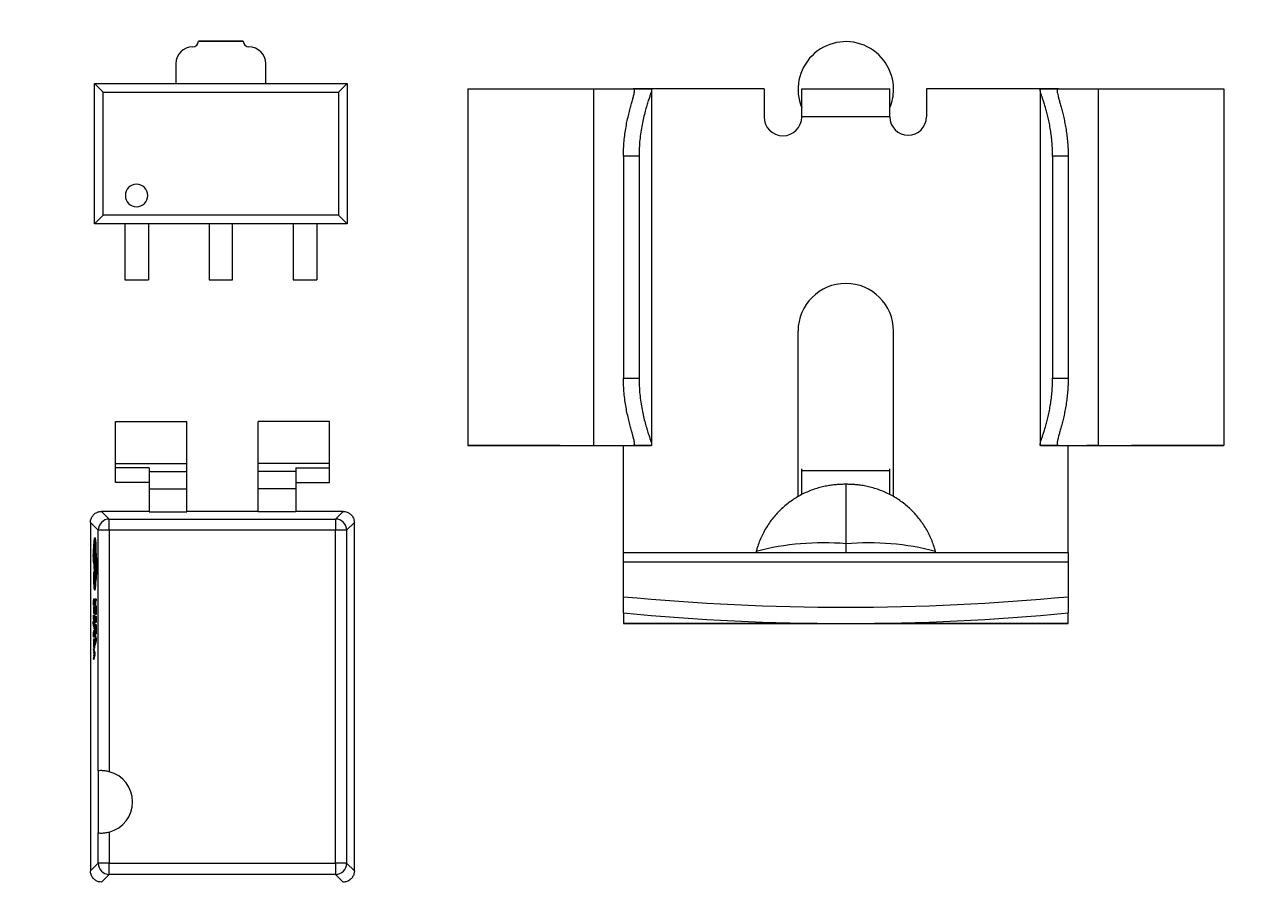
# Model space of a CAD drawing. Header units: millimetres. Extents: x 464 to 694, y 328 to 578.
# Drawn here: x 598.91 to 642.5, y 422.27 to 452.72 of the extents above; entities that cross this region are included whole.
import ezdxf

# ---------------------------------------------------------------- set-up
doc = ezdxf.new("R2010")
doc.units = ezdxf.units.MM

msp = doc.modelspace()

# ---------------------------------------------------------------- linework, layer by layer
at = {"color": 7, "linetype": 'Continuous', "lineweight": 25}
for p, q in [((606.697, 452.124), (605.097, 452.124)), ((605.097, 452.124), (606.697, 452.124)), ((605.097, 452.124), (605.097, 452.124)), ((606.697, 452.124), (606.697, 452.124)), ((604.897, 451.924), (604.897, 451.924)), ((606.897, 451.924), (606.897, 451.924)), ((604.297, 451.324), (604.297, 450.624)), ((607.497, 450.624), (607.497, 451.324)), ((601.397, 450.624), (601.706, 450.315)), ((601.397, 450.624), (610.397, 450.624)), ((601.397, 445.624), (601.397, 450.624)), ((601.397, 450.624), (604.297, 450.624)), ((607.497, 450.624), (610.397, 450.624)), ((610.088, 450.315), (610.397, 450.624)), ((610.397, 450.624), (610.397, 445.624)), ((614.696, 450.43), (614.696, 437.73)), ((619.171, 450.43), (619.171, 437.73)), ((620.58, 450.43), (621.226, 450.43)), ((625.245, 450.43), (620.58, 450.43)), ((621.24, 450.407), (621.24, 437.753)), ((625.245, 450.43), (625.245, 449.43)), ((626.586, 450.43), (629.726, 450.43)), ((626.586, 449.43), (626.586, 450.43)), ((629.726, 449.43), (629.726, 450.43)), ((631.026, 450.43), (631.026, 449.43)), ((635.733, 450.43), (631.026, 450.43)), ((635.073, 450.405), (635.073, 437.755)), ((635.087, 450.43), (635.733, 450.43)), ((637.142, 450.43), (637.142, 437.73)), ((641.616, 450.43), (641.616, 437.73)), ((601.706, 450.315), (610.088, 450.315)), ((601.706, 445.933), (601.706, 450.315)), ((610.088, 450.315), (610.088, 445.933)), ((629.726, 449.43), (626.586, 449.43)), ((620.236, 448.03), (620.236, 440.13)), ((620.791, 448.03), (620.236, 448.03)), ((620.791, 448.03), (620.791, 440.13)), ((635.522, 448.03), (635.522, 440.13)), ((636.076, 448.03), (635.522, 448.03)), ((636.076, 448.03), (636.076, 440.13)), ((601.397, 445.624), (601.706, 445.933)), ((610.397, 445.624), (601.397, 445.624)), ((610.088, 445.933), (601.706, 445.933)), ((602.477, 445.624), (602.477, 443.624)), ((603.317, 445.624), (603.317, 443.624)), ((605.477, 445.624), (605.477, 443.624)), ((606.317, 443.624), (606.317, 445.624)), ((608.477, 445.624), (608.477, 443.624)), ((609.317, 445.624), (609.317, 443.624)), ((610.397, 445.624), (610.088, 445.933)), ((602.477, 443.624), (603.317, 443.624)), ((605.477, 443.624), (606.317, 443.624)), ((608.477, 443.624), (609.317, 443.624)), ((626.456, 435.91), (626.456, 441.8)), ((629.856, 435.911), (629.856, 441.8)), ((620.236, 440.13), (620.791, 440.13)), ((635.522, 440.13), (636.076, 440.13)), ((602.144, 438.583), (604.684, 438.583)), ((602.144, 437.086), (602.144, 438.583)), ((604.684, 437.086), (604.684, 438.583)), ((609.764, 438.583), (607.224, 438.583)), ((607.224, 437.086), (607.224, 438.583)), ((609.764, 437.086), (609.764, 438.583)), ((617.503, 437.73), (617.985, 437.73)), ((619.171, 437.73), (619.578, 437.73)), ((620.236, 433.91), (620.236, 437.73)), ((621.226, 437.73), (620.58, 437.73)), ((635.733, 437.73), (635.087, 437.73)), ((636.076, 433.91), (636.076, 437.73)), ((637.142, 437.73), (636.735, 437.73)), ((638.81, 437.73), (638.328, 437.73)), ((602.144, 436.936), (602.144, 437.086)), ((602.144, 437.086), (604.684, 437.086)), ((603.344, 436.936), (602.144, 436.936)), ((602.144, 436.413), (602.144, 436.936)), ((603.344, 436.936), (603.344, 436.8)), ((604.684, 436.8), (604.684, 437.086)), ((609.764, 437.086), (607.224, 437.086)), ((607.224, 436.8), (607.224, 437.086)), ((608.564, 436.936), (609.764, 436.936)), ((608.564, 436.936), (608.564, 436.8)), ((609.764, 436.936), (609.764, 437.086)), ((609.764, 436.413), (609.764, 436.936)), ((626.586, 436.844), (626.586, 436.898)), ((626.586, 436.844), (629.726, 436.844)), ((626.586, 435.98), (626.586, 436.844)), ((629.726, 436.844), (629.726, 436.898)), ((629.726, 435.98), (629.726, 436.844)), ((603.344, 436.413), (602.144, 436.413)), ((603.344, 436.8), (604.684, 436.8)), ((603.344, 436.8), (603.344, 436.183)), ((604.684, 436.183), (604.684, 436.8)), ((607.224, 436.183), (607.224, 436.8)), ((608.564, 436.8), (607.224, 436.8)), ((608.564, 436.8), (608.564, 436.183)), ((608.564, 436.413), (609.764, 436.413)), ((603.344, 436.183), (604.684, 436.183)), ((603.344, 436.183), (603.344, 435.365)), ((604.684, 435.365), (604.684, 436.183)), ((607.224, 435.365), (607.224, 436.183)), ((608.564, 436.183), (607.224, 436.183)), ((608.564, 436.183), (608.564, 435.365)), ((628.156, 436.348), (628.156, 434.231)), ((601.652, 435.383), (601.926, 435.109)), ((603.344, 435.383), (601.652, 435.383)), ((601.926, 434.71), (601.926, 435.109)), ((601.926, 435.109), (609.981, 435.109)), ((603.344, 435.365), (604.684, 435.365)), ((607.224, 435.383), (604.684, 435.383)), ((608.564, 435.365), (607.224, 435.365)), ((610.255, 435.383), (608.564, 435.383)), ((609.981, 435.109), (610.255, 435.383)), ((609.981, 435.109), (609.981, 434.71)), ((601.528, 434.71), (601.254, 434.984)), ((601.254, 434.984), (601.254, 422.581)), ((601.528, 426.146), (601.528, 434.71)), ((601.926, 434.71), (601.528, 434.71)), ((601.926, 434.71), (601.926, 426.115)), ((609.981, 434.71), (601.926, 434.71)), ((609.981, 422.856), (609.981, 434.71)), ((610.379, 434.71), (609.981, 434.71)), ((610.654, 434.984), (610.379, 434.71)), ((610.379, 434.71), (610.379, 422.856)), ((610.654, 422.581), (610.654, 434.984)), ((601.402, 434.44), (601.422, 434.44)), ((601.431, 434.304), (601.451, 434.304)), ((628.156, 434.231), (628.156, 433.91)), ((601.36, 433.815), (601.38, 433.815)), ((601.379, 434.084), (601.399, 434.084)), ((601.396, 433.812), (601.416, 433.812)), ((601.442, 433.905), (601.462, 433.905)), ((601.443, 433.971), (601.463, 433.971)), ((601.453, 433.777), (601.473, 433.777)), ((636.076, 433.91), (620.236, 433.91)), ((620.236, 433.576), (620.236, 433.91)), ((631.365, 433.91), (631.351, 433.961)), ((636.076, 433.91), (636.076, 433.576)), ((601.37, 433.523), (601.373, 433.523)), ((601.373, 433.523), (601.392, 433.118)), ((601.405, 433.208), (601.387, 433.595)), ((601.387, 433.595), (601.407, 433.595)), ((601.425, 433.208), (601.407, 433.595)), ((601.463, 433.43), (601.483, 433.43)), ((620.236, 432.345), (620.236, 433.576)), ((636.076, 433.576), (620.236, 433.576)), ((636.076, 433.576), (636.076, 432.345)), ((601.362, 433.135), (601.362, 432.965)), ((601.37, 433.219), (601.387, 433.219)), ((601.377, 433.13), (601.391, 433.13)), ((601.377, 432.982), (601.377, 433.112)), ((601.377, 433.112), (601.397, 433.112)), ((601.377, 432.982), (601.397, 432.982)), ((601.392, 433.118), (601.405, 433.208)), ((601.392, 433.118), (601.411, 433.118)), ((601.397, 433.112), (601.397, 433.118)), ((601.397, 432.982), (601.397, 433.112)), ((601.405, 433.208), (601.425, 433.208)), ((601.411, 433.118), (601.425, 433.208)), ((601.417, 433.023), (601.417, 432.999)), ((601.43, 432.881), (601.45, 432.881)), ((601.45, 433.037), (601.47, 433.037)), ((601.397, 432.595), (601.417, 432.595)), ((601.362, 432.261), (601.362, 432.043)), ((601.397, 432.261), (601.362, 432.261)), ((601.362, 432.043), (601.366, 432.043)), ((601.366, 432.209), (601.378, 432.209)), ((601.366, 432.043), (601.366, 432.209)), ((601.366, 432.043), (601.386, 432.043)), ((601.378, 432.209), (601.378, 432.063)), ((601.378, 432.063), (601.382, 432.063)), ((601.382, 432.209), (601.393, 432.209)), ((601.382, 432.063), (601.382, 432.209)), ((601.382, 432.063), (601.393, 432.063)), ((601.386, 432.043), (601.386, 432.063)), ((601.393, 432.209), (601.393, 432.052)), ((601.393, 432.052), (601.397, 432.052)), ((601.397, 432.052), (601.397, 432.261)), ((601.397, 432.261), (601.417, 432.261)), ((601.397, 432.052), (601.417, 432.052)), ((601.417, 432.052), (601.417, 432.261)), ((601.418, 432.261), (601.418, 432.047)), ((601.454, 432.261), (601.418, 432.261)), ((601.418, 432.047), (601.422, 432.047)), ((601.422, 432.209), (601.454, 432.209)), ((601.422, 432.047), (601.422, 432.209)), ((601.422, 432.047), (601.442, 432.047)), ((601.435, 432.03), (601.455, 432.03)), ((601.442, 432.047), (601.442, 432.209)), ((601.454, 432.209), (601.454, 432.261)), ((601.454, 432.261), (601.474, 432.261)), ((601.454, 432.209), (601.474, 432.209)), ((601.474, 432.209), (601.474, 432.261)), ((620.236, 431.766), (620.236, 432.345)), ((636.076, 432.345), (636.076, 431.766)), ((601.362, 431.811), (601.362, 431.76)), ((601.366, 431.811), (601.362, 431.811)), ((601.362, 431.76), (601.378, 431.76)), ((601.367, 431.691), (601.363, 431.691)), ((601.365, 431.889), (601.374, 431.889)), ((601.365, 431.608), (601.373, 431.608)), ((601.366, 431.927), (601.372, 431.927)), ((601.366, 431.813), (601.366, 431.811)), ((601.367, 431.833), (601.374, 431.833)), ((601.367, 431.691), (601.387, 431.691)), ((601.369, 431.994), (601.389, 431.994)), ((601.372, 431.811), (601.375, 431.811)), ((601.375, 431.811), (601.374, 431.879)), ((601.378, 431.811), (601.377, 431.898)), ((601.378, 431.76), (601.398, 431.76)), ((601.378, 431.627), (601.383, 431.627)), ((601.38, 431.691), (601.4, 431.691)), ((601.385, 431.966), (601.381, 431.966)), ((601.385, 431.966), (601.405, 431.966)), ((601.386, 431.658), (601.406, 431.658)), ((601.388, 431.865), (601.408, 431.865)), ((601.388, 431.578), (601.408, 431.578)), ((601.418, 431.644), (601.418, 431.426)), ((601.454, 431.644), (601.418, 431.644)), ((601.42, 431.726), (601.424, 431.726)), ((601.422, 431.831), (601.442, 431.831)), ((601.422, 431.592), (601.434, 431.592)), ((601.422, 431.426), (601.422, 431.592)), ((601.424, 431.726), (601.444, 431.726)), ((601.425, 431.935), (601.445, 431.935)), ((601.434, 431.592), (601.434, 431.446)), ((601.438, 431.592), (601.45, 431.592)), ((601.438, 431.446), (601.438, 431.592)), ((601.448, 431.726), (601.453, 431.726)), ((601.449, 431.972), (601.469, 431.972)), ((601.45, 431.592), (601.45, 431.435)), ((601.453, 431.726), (601.473, 431.726)), ((601.454, 431.822), (601.474, 431.822)), ((601.454, 431.435), (601.454, 431.644)), ((601.454, 431.644), (601.474, 431.644)), ((601.474, 431.435), (601.474, 431.644)), ((620.236, 431.766), (620.236, 431.396)), ((636.076, 431.396), (636.076, 431.766)), ((601.354, 431.458), (601.35, 431.458)), ((601.354, 431.458), (601.374, 431.458)), ((601.354, 431.429), (601.374, 431.429)), ((601.362, 431.355), (601.357, 431.377)), ((601.357, 431.377), (601.367, 431.377)), ((601.358, 431.322), (601.387, 431.19)), ((601.387, 431.469), (601.362, 431.355)), ((601.366, 431.33), (601.368, 431.336)), ((601.366, 431.328), (601.366, 431.33)), ((601.366, 431.33), (601.386, 431.33)), ((601.366, 431.328), (601.386, 431.328)), ((601.368, 431.336), (601.387, 431.412)), ((601.368, 431.336), (601.388, 431.336)), ((601.387, 431.243), (601.368, 431.322)), ((601.368, 431.322), (601.388, 431.322)), ((601.369, 431.495), (601.389, 431.495)), ((601.373, 431.512), (601.383, 431.512)), ((601.382, 431.509), (601.387, 431.509)), ((601.386, 431.33), (601.388, 431.336)), ((601.386, 431.328), (601.386, 431.33)), ((601.387, 431.509), (601.407, 431.509)), ((601.387, 431.412), (601.387, 431.469)), ((601.387, 431.469), (601.407, 431.469)), ((601.387, 431.412), (601.407, 431.412)), ((601.387, 431.243), (601.407, 431.243)), ((601.387, 431.19), (601.387, 431.243)), ((601.387, 431.19), (601.407, 431.19)), ((601.388, 431.336), (601.407, 431.412)), ((601.407, 431.243), (601.388, 431.322)), ((601.407, 431.412), (601.407, 431.469)), ((601.407, 431.19), (601.407, 431.243)), ((601.418, 431.426), (601.422, 431.426)), ((601.454, 431.349), (601.418, 431.349)), ((601.418, 431.349), (601.418, 431.237)), ((601.422, 431.426), (601.442, 431.426)), ((601.422, 431.296), (601.422, 431.237)), ((601.45, 431.296), (601.422, 431.296)), ((601.422, 431.237), (601.442, 431.237)), ((601.434, 431.446), (601.438, 431.446)), ((601.438, 431.446), (601.45, 431.446)), ((601.442, 431.426), (601.442, 431.446)), ((601.442, 431.296), (601.442, 431.237)), ((601.45, 431.435), (601.454, 431.435)), ((601.45, 431.235), (601.45, 431.296)), ((601.454, 431.435), (601.474, 431.435)), ((601.454, 431.233), (601.454, 431.349)), ((601.454, 431.349), (601.474, 431.349)), ((601.454, 431.233), (601.474, 431.233)), ((601.474, 431.233), (601.474, 431.349)), ((620.236, 431.39), (620.236, 431.396)), ((627.135, 431.396), (620.236, 431.396)), ((620.236, 431.39), (636.076, 431.39)), ((636.076, 431.396), (629.178, 431.396)), ((636.076, 431.396), (636.076, 431.39)), ((601.362, 431.135), (601.362, 430.916)), ((601.397, 431.135), (601.362, 431.135)), ((601.362, 430.916), (601.366, 430.916)), ((601.397, 430.839), (601.362, 430.839)), ((601.362, 430.839), (601.362, 430.727)), ((601.366, 431.082), (601.378, 431.082)), ((601.366, 430.916), (601.366, 431.082)), ((601.366, 430.916), (601.386, 430.916)), ((601.366, 430.787), (601.366, 430.728)), ((601.393, 430.787), (601.366, 430.787)), ((601.366, 430.728), (601.386, 430.728)), ((601.378, 431.082), (601.378, 430.937)), ((601.378, 430.937), (601.382, 430.937)), ((601.382, 431.082), (601.393, 431.082)), ((601.382, 430.937), (601.382, 431.082)), ((601.382, 430.937), (601.393, 430.937)), ((601.386, 430.916), (601.386, 430.937)), ((601.386, 430.787), (601.386, 430.728)), ((601.393, 431.082), (601.393, 430.925)), ((601.393, 430.925), (601.397, 430.925)), ((601.393, 430.725), (601.393, 430.787)), ((601.397, 430.925), (601.397, 431.135)), ((601.397, 431.135), (601.417, 431.135)), ((601.397, 430.925), (601.417, 430.925)), ((601.397, 430.723), (601.397, 430.839)), ((601.397, 430.839), (601.417, 430.839)), ((601.397, 430.723), (601.417, 430.723)), ((601.417, 430.925), (601.417, 431.135)), ((601.417, 430.723), (601.417, 430.839)), ((601.418, 430.995), (601.418, 430.937)), ((601.454, 430.84), (601.418, 430.995)), ((601.418, 430.995), (601.438, 430.995)), ((601.418, 430.937), (601.428, 430.898)), ((601.418, 430.629), (601.454, 430.784)), ((601.428, 430.729), (601.418, 430.687)), ((601.426, 431.116), (601.446, 431.116)), ((601.428, 430.898), (601.428, 430.729)), ((601.447, 430.82), (601.432, 430.881)), ((601.432, 430.881), (601.432, 430.745)), ((601.432, 430.745), (601.447, 430.806)), ((601.436, 431.018), (601.456, 431.018)), ((601.474, 430.84), (601.438, 430.995)), ((601.438, 430.629), (601.474, 430.784)), ((601.449, 431.079), (601.469, 431.079)), ((601.449, 430.813), (601.449, 430.814)), ((601.454, 430.784), (601.454, 430.84)), ((601.454, 430.84), (601.474, 430.84)), ((601.454, 430.784), (601.474, 430.784)), ((601.474, 430.784), (601.474, 430.84)), ((601.362, 430.486), (601.362, 430.428)), ((601.397, 430.331), (601.362, 430.486)), ((601.362, 430.486), (601.382, 430.486)), ((601.362, 430.428), (601.372, 430.389)), ((601.362, 430.12), (601.397, 430.275)), ((601.37, 430.607), (601.39, 430.607)), ((601.372, 430.389), (601.372, 430.219)), ((601.39, 430.311), (601.376, 430.372)), ((601.376, 430.372), (601.376, 430.235)), ((601.376, 430.235), (601.39, 430.297)), ((601.38, 430.508), (601.4, 430.508)), ((601.417, 430.331), (601.382, 430.486)), ((601.382, 430.12), (601.417, 430.275)), ((601.393, 430.57), (601.413, 430.57)), ((601.393, 430.303), (601.393, 430.304)), ((601.397, 430.275), (601.397, 430.331)), ((601.397, 430.331), (601.417, 430.331)), ((601.397, 430.275), (601.417, 430.275)), ((601.417, 430.275), (601.417, 430.331)), ((601.418, 430.687), (601.418, 430.629)), ((601.418, 430.629), (601.438, 430.629)), ((601.372, 430.219), (601.362, 430.178)), ((601.362, 430.178), (601.362, 430.12)), ((601.362, 430.12), (601.382, 430.12)), ((601.525, 426.145), (601.525, 423.935)), ((601.528, 422.856), (601.528, 423.935)), ((601.926, 423.966), (601.926, 422.856)), ((601.254, 422.581), (601.528, 422.856)), ((601.926, 422.856), (601.528, 422.856)), ((601.926, 422.856), (609.981, 422.856)), ((601.926, 422.457), (601.926, 422.856)), ((609.981, 422.856), (609.981, 422.457)), ((610.379, 422.856), (609.981, 422.856)), ((610.379, 422.856), (610.654, 422.581)), ((601.926, 422.457), (601.652, 422.183)), ((609.981, 422.457), (601.926, 422.457)), ((610.255, 422.183), (609.981, 422.457))]:
    msp.add_line(p, q, dxfattribs=at)
at = {"color": 7, "linetype": 'Continuous', "lineweight": 25, "flags": 128}
for points in [[(614.696, 450.43), (614.699, 450.43), (614.717, 450.43), (614.752, 450.43), (614.805, 450.43), (614.874, 450.43), (614.96, 450.43), (615.063, 450.43), (615.182, 450.43), (615.318, 450.43), (615.47, 450.43), (615.639, 450.43), (615.823, 450.43), (616.023, 450.43), (616.238, 450.43), (616.469, 450.43), (616.714, 450.43), (616.974, 450.43), (617.248, 450.43), (617.536, 450.43), (617.838, 450.43), (618.152, 450.43), (618.48, 450.43), (618.819, 450.43), (619.171, 450.43)], [(619.171, 450.43), (619.369, 450.43), (619.556, 450.43), (619.729, 450.43), (619.889, 450.43), (620.035, 450.43), (620.165, 450.43), (620.281, 450.43), (620.38, 450.43), (620.463, 450.43), (620.53, 450.43), (620.58, 450.43)], [(635.733, 450.43), (635.783, 450.43), (635.85, 450.43), (635.933, 450.43), (636.032, 450.43), (636.148, 450.43), (636.278, 450.43), (636.424, 450.43), (636.584, 450.43), (636.757, 450.43), (636.943, 450.43), (637.142, 450.43)], [(637.142, 450.43), (637.502, 450.43), (637.849, 450.43), (638.184, 450.43), (638.505, 450.43), (638.812, 450.43), (639.105, 450.43), (639.384, 450.43), (639.647, 450.43), (639.896, 450.43), (640.128, 450.43), (640.345, 450.43), (640.545, 450.43), (640.729, 450.43), (640.896, 450.43), (641.046, 450.43), (641.179, 450.43), (641.295, 450.43), (641.393, 450.43), (641.473, 450.43), (641.536, 450.43), (641.581, 450.43), (641.607, 450.43), (641.616, 450.43)], [(617.503, 437.73), (617.216, 437.73), (616.944, 437.73), (616.685, 437.73), (616.442, 437.73), (616.213, 437.73), (615.999, 437.73), (615.801, 437.73), (615.619, 437.73), (615.452, 437.73), (615.302, 437.73), (615.168, 437.73), (615.05, 437.73), (614.949, 437.73), (614.865, 437.73), (614.798, 437.73), (614.747, 437.73), (614.714, 437.73), (614.698, 437.73), (614.699, 437.73), (614.717, 437.73), (614.752, 437.73), (614.805, 437.73), (614.874, 437.73), (614.96, 437.73), (615.063, 437.73), (615.182, 437.73), (615.318, 437.73), (615.47, 437.73), (615.639, 437.73), (615.823, 437.73), (616.023, 437.73), (616.238, 437.73), (616.469, 437.73), (616.714, 437.73), (616.974, 437.73), (617.248, 437.73), (617.536, 437.73), (617.838, 437.73), (618.152, 437.73), (618.48, 437.73), (618.819, 437.73), (619.171, 437.73)], [(617.985, 437.73), (617.705, 437.73), (617.439, 437.73), (617.187, 437.73), (616.95, 437.73), (616.728, 437.73), (616.521, 437.73), (616.33, 437.73), (616.154, 437.73), (615.995, 437.73), (615.851, 437.73), (615.724, 437.73), (615.614, 437.73), (615.52, 437.73), (615.443, 437.73), (615.383, 437.73), (615.34, 437.73), (615.315, 437.73), (615.306, 437.73), (615.315, 437.73), (615.34, 437.73), (615.383, 437.73), (615.443, 437.73), (615.519, 437.73), (615.613, 437.73), (615.723, 437.73), (615.85, 437.73), (615.993, 437.73), (616.153, 437.73), (616.328, 437.73), (616.52, 437.73), (616.727, 437.73), (616.949, 437.73), (617.186, 437.73), (617.437, 437.73), (617.703, 437.73), (617.983, 437.73), (618.276, 437.73), (618.583, 437.73), (618.902, 437.73), (619.234, 437.73), (619.578, 437.73)], [(619.171, 437.73), (619.369, 437.73), (619.556, 437.73), (619.729, 437.73), (619.889, 437.73), (620.035, 437.73), (620.165, 437.73), (620.281, 437.73), (620.38, 437.73), (620.463, 437.73), (620.53, 437.73), (620.58, 437.73)], [(619.578, 437.73), (619.791, 437.73), (619.992, 437.73), (620.18, 437.73), (620.355, 437.73), (620.515, 437.73), (620.66, 437.73), (620.79, 437.73), (620.904, 437.73), (621.002, 437.73), (621.084, 437.73), (621.148, 437.73), (621.196, 437.73), (621.226, 437.73)], [(635.087, 437.73), (635.117, 437.73), (635.165, 437.73), (635.229, 437.73), (635.311, 437.73), (635.409, 437.73), (635.523, 437.73), (635.653, 437.73), (635.798, 437.73), (635.958, 437.73), (636.133, 437.73), (636.321, 437.73), (636.522, 437.73), (636.735, 437.73)], [(635.733, 437.73), (635.783, 437.73), (635.85, 437.73), (635.933, 437.73), (636.032, 437.73), (636.148, 437.73), (636.278, 437.73), (636.424, 437.73), (636.584, 437.73), (636.757, 437.73), (636.943, 437.73), (637.142, 437.73)], [(636.735, 437.73), (637.079, 437.73), (637.41, 437.73), (637.73, 437.73), (638.036, 437.73), (638.33, 437.73), (638.61, 437.73), (638.875, 437.73), (639.127, 437.73), (639.364, 437.73), (639.586, 437.73), (639.793, 437.73), (639.984, 437.73), (640.16, 437.73), (640.319, 437.73), (640.462, 437.73), (640.589, 437.73), (640.7, 437.73), (640.793, 437.73), (640.87, 437.73), (640.93, 437.73), (640.973, 437.73), (640.998, 437.73), (641.007, 437.73)], [(637.142, 437.73), (637.502, 437.73), (637.849, 437.73), (638.184, 437.73), (638.505, 437.73), (638.812, 437.73), (639.105, 437.73), (639.384, 437.73), (639.647, 437.73), (639.896, 437.73), (640.128, 437.73), (640.345, 437.73), (640.545, 437.73), (640.729, 437.73), (640.896, 437.73), (641.046, 437.73), (641.179, 437.73), (641.295, 437.73), (641.393, 437.73), (641.473, 437.73), (641.536, 437.73), (641.581, 437.73), (641.607, 437.73), (641.616, 437.73)], [(641.007, 437.73), (640.998, 437.73), (640.973, 437.73), (640.93, 437.73), (640.87, 437.73), (640.793, 437.73), (640.699, 437.73), (640.589, 437.73), (640.462, 437.73), (640.319, 437.73), (640.159, 437.73), (639.983, 437.73), (639.792, 437.73), (639.585, 437.73), (639.363, 437.73), (639.126, 437.73), (638.874, 437.73), (638.608, 437.73), (638.328, 437.73)], [(641.616, 437.73), (641.607, 437.73), (641.581, 437.73), (641.536, 437.73), (641.473, 437.73), (641.393, 437.73), (641.294, 437.73), (641.179, 437.73), (641.046, 437.73), (640.896, 437.73), (640.728, 437.73), (640.544, 437.73), (640.344, 437.73), (640.127, 437.73), (639.894, 437.73), (639.646, 437.73), (639.382, 437.73), (639.104, 437.73), (638.81, 437.73)], [(601.525, 426.145), (601.527, 426.146), (601.528, 426.146)], [(601.528, 423.935), (601.526, 423.935), (601.525, 423.935)]]:
    msp.add_lwpolyline(points, dxfattribs=at)
at = {"color": 7, "linetype": 'Continuous', "lineweight": 25}
for centre, radius, start, end in [((578.526, 464), 100.099, 314.4115, 225.62855), ((604.897, 452.124), 0.2, 270, 0), ((604.897, 452.124), 0.2, 270, 0), ((606.897, 452.124), 0.2, 180, 270), ((606.897, 452.124), 0.2, 180, 270), ((628.156, 450.41), 1.7, 0, 202.6231), ((604.897, 451.324), 0.6, 90, 180), ((604.897, 451.324), 0.6, 90, 180), ((606.897, 451.324), 0.6, 0, 90), ((606.897, 451.324), 0.6, 0, 90), ((628.156, 450.41), 1.7, 337.5186, 0), ((625.916, 449.43), 0.671, 180, 0), ((630.376, 449.43), 0.65, 180, 0), ((602.897, 446.633), 0.4, 90, 270), ((602.897, 446.633), 0.4, 270, 90), ((602.897, 446.633), 0.4, 180, 270), ((602.897, 446.633), 0.4, 270, 0), ((628.156, 441.8), 1.7, 0, 180), ((628.156, 441.8), 1.7, 0, 180), ((601.93, 434.707), 0.402, 90.5081, 179.4919), ((609.977, 434.707), 0.402, 0.5081, 89.4919), ((627.357, 424.73), 9.535, 85.191, 104.5443), ((628.956, 424.732), 9.532, 75.4526, 94.8106), ((628.156, 515.166), 83.198, 264.53749, 275.46252), ((628.156, 514.587), 83.198, 264.53749, 275.46252), ((601.643, 425.04), 1.111, 284.7637, 75.2363), ((601.93, 422.859), 0.402, 180.5081, 269.4919), ((609.977, 422.859), 0.402, 270.5081, 359.4919)]:
    msp.add_arc(centre, radius, start, end, dxfattribs=at)
for points, knots in [([(620.236, 448.03), (620.238, 448.12), (620.24, 448.299), (620.259, 448.565), (620.289, 448.824), (620.328, 449.074), (620.374, 449.31), (620.424, 449.529), (620.476, 449.729), (620.525, 449.908), (620.568, 450.061), (620.602, 450.188), (620.626, 450.29), (620.629, 450.335), (620.63, 450.358)], [0, 0, 0, 0, 0.08358, 0.166554, 0.249982, 0.333623, 0.416578, 0.499926, 0.583396, 0.666323, 0.749817, 0.832184, 0.915247, 1, 1, 1, 1]), ([(620.63, 450.358), (620.628, 450.379), (620.624, 450.422), (620.595, 450.427), (620.58, 450.43)], [0, 0, 0, 0, 0.489862, 1, 1, 1, 1]), ([(621.24, 450.407), (621.238, 450.392), (621.235, 450.361), (621.21, 450.276), (621.172, 450.161), (621.124, 450.014), (621.068, 449.837), (621.01, 449.633), (620.952, 449.404), (620.898, 449.155), (620.853, 448.889), (620.818, 448.61), (620.796, 448.322), (620.793, 448.128), (620.791, 448.03)], [0, 0, 0, 0, 0.084814, 0.167684, 0.249704, 0.333309, 0.416148, 0.499505, 0.582897, 0.665813, 0.749522, 0.833131, 0.916207, 1, 1, 1, 1]), ([(621.226, 450.43), (621.231, 450.429), (621.238, 450.427), (621.239, 450.413), (621.24, 450.407)], [0, 0, 0, 0, 0.561515, 1, 1, 1, 1]), ([(635.522, 448.03), (635.521, 448.111), (635.519, 448.272), (635.503, 448.511), (635.479, 448.745), (635.446, 448.973), (635.407, 449.191), (635.363, 449.396), (635.315, 449.587), (635.266, 449.762), (635.219, 449.92), (635.175, 450.057), (635.136, 450.174), (635.105, 450.269), (635.084, 450.342), (635.073, 450.393), (635.072, 450.424), (635.082, 450.428), (635.087, 450.43)], [0, 0, 0, 0, 0.0629062, 0.1251242, 0.1872965, 0.2500667, 0.3129627, 0.3751154, 0.4371794, 0.4998118, 0.5621747, 0.6241366, 0.6863508, 0.749463, 0.8105106, 0.8722784, 0.9352801, 1, 1, 1, 1]), ([(635.733, 450.43), (635.722, 450.428), (635.699, 450.425), (635.686, 450.398), (635.682, 450.362), (635.684, 450.323), (635.693, 450.265), (635.712, 450.183), (635.743, 450.068), (635.781, 449.932), (635.824, 449.775), (635.871, 449.6), (635.917, 449.407), (635.961, 449.2), (636, 448.981), (636.033, 448.752), (636.058, 448.516), (636.074, 448.275), (636.075, 448.112), (636.076, 448.03)], [0, 0, 0, 0, 0.065204, 0.128328, 0.169483, 0.210048, 0.250172, 0.313417, 0.375669, 0.437586, 0.499834, 0.561966, 0.624667, 0.687357, 0.749761, 0.81257, 0.874774, 0.937032, 1, 1, 1, 1]), ([(620.63, 437.802), (620.629, 437.825), (620.626, 437.87), (620.602, 437.972), (620.569, 438.098), (620.525, 438.251), (620.476, 438.43), (620.425, 438.63), (620.374, 438.849), (620.328, 439.086), (620.289, 439.335), (620.259, 439.594), (620.24, 439.86), (620.238, 440.04), (620.236, 440.13)], [0, 0, 0, 0, 0.0845516, 0.1674336, 0.2496343, 0.3331768, 0.4161765, 0.4997469, 0.5831549, 0.6661955, 0.7499522, 0.8333879, 0.9163836, 1, 1, 1, 1]), ([(620.791, 440.13), (620.793, 440.032), (620.796, 439.838), (620.818, 439.551), (620.853, 439.272), (620.898, 439.006), (620.951, 438.757), (621.009, 438.528), (621.068, 438.324), (621.124, 438.146), (621.172, 438), (621.21, 437.884), (621.235, 437.799), (621.238, 437.768), (621.24, 437.753)], [0, 0, 0, 0, 0.083639, 0.166583, 0.250077, 0.333747, 0.41665, 0.500054, 0.583408, 0.666267, 0.749917, 0.832048, 0.915042, 1, 1, 1, 1]), ([(635.087, 437.73), (635.082, 437.732), (635.072, 437.736), (635.073, 437.767), (635.084, 437.818), (635.105, 437.891), (635.136, 437.985), (635.175, 438.102), (635.218, 438.239), (635.266, 438.396), (635.315, 438.571), (635.362, 438.763), (635.407, 438.969), (635.446, 439.187), (635.479, 439.413), (635.503, 439.648), (635.519, 439.887), (635.521, 440.049), (635.522, 440.13)], [0, 0, 0, 0, 0.064593, 0.12748, 0.189145, 0.250096, 0.313195, 0.375408, 0.43738, 0.499765, 0.561907, 0.624602, 0.687253, 0.749579, 0.812429, 0.874685, 0.936993, 1, 1, 1, 1]), ([(636.076, 440.13), (636.075, 440.048), (636.074, 439.885), (636.058, 439.644), (636.033, 439.408), (636, 439.179), (635.961, 438.959), (635.917, 438.753), (635.871, 438.561), (635.825, 438.386), (635.781, 438.229), (635.747, 438.108), (635.722, 438.016), (635.705, 437.946), (635.69, 437.877), (635.681, 437.814), (635.684, 437.766), (635.699, 437.735), (635.722, 437.732), (635.733, 437.73)], [0, 0, 0, 0, 0.0629265, 0.1251485, 0.1873203, 0.2500981, 0.313045, 0.3752029, 0.4372427, 0.4998386, 0.5620741, 0.6239885, 0.6654284, 0.7072189, 0.749551, 0.8099406, 0.8714976, 0.9347027, 1, 1, 1, 1]), ([(620.58, 437.73), (620.595, 437.733), (620.624, 437.738), (620.628, 437.781), (620.63, 437.802)], [0, 0, 0, 0, 0.5101384, 1, 1, 1, 1]), ([(621.24, 437.753), (621.239, 437.745), (621.238, 437.732), (621.23, 437.731), (621.226, 437.73)], [0, 0, 0, 0, 0.558785, 1, 1, 1, 1]), ([(628.156, 436.348), (628.106, 436.347), (628.034, 436.347), (627.921, 436.342), (627.801, 436.334), (627.643, 436.316), (627.464, 436.288), (627.275, 436.246), (627.077, 436.189), (626.876, 436.117), (626.677, 436.03), (626.483, 435.929), (626.296, 435.815), (626.117, 435.688), (625.947, 435.549), (625.787, 435.399), (625.637, 435.238), (625.498, 435.067), (625.372, 434.887), (625.258, 434.698), (625.158, 434.502), (625.071, 434.3), (625.007, 434.118), (624.975, 434.003), (624.963, 433.959)], [0, 0, 0, 0, 0.03528, 0.049771, 0.079795, 0.119548, 0.161081, 0.206389, 0.254724, 0.304621, 0.355166, 0.405987, 0.456938, 0.507956, 0.559015, 0.610099, 0.6612, 0.712312, 0.763433, 0.81456, 0.865691, 0.916825, 0.967962, 1, 1, 1, 1]), ([(631.35, 433.959), (631.34, 433.996), (631.31, 434.104), (631.249, 434.28), (631.164, 434.483), (631.065, 434.679), (630.952, 434.869), (630.827, 435.05), (630.69, 435.222), (630.541, 435.385), (630.381, 435.537), (630.211, 435.677), (630.031, 435.806), (629.843, 435.922), (629.647, 436.025), (629.444, 436.114), (629.234, 436.19), (629.025, 436.249), (628.822, 436.293), (628.643, 436.32), (628.498, 436.334), (628.386, 436.342), (628.278, 436.347), (628.202, 436.347), (628.156, 436.348)], [0, 0, 0, 0, 0.027018, 0.07817, 0.129333, 0.180501, 0.231674, 0.282853, 0.334042, 0.385243, 0.436459, 0.487698, 0.53897, 0.590291, 0.641693, 0.693229, 0.745011, 0.797285, 0.844452, 0.889884, 0.924171, 0.946882, 0.968354, 1, 1, 1, 1]), ([(601.254, 434.984), (601.257, 435.021), (601.263, 435.098), (601.314, 435.206), (601.399, 435.302), (601.517, 435.37), (601.608, 435.379), (601.652, 435.383)], [0, 0, 0, 0, 0.17716, 0.367386, 0.563431, 0.789917, 1, 1, 1, 1]), ([(610.255, 435.383), (610.292, 435.38), (610.369, 435.374), (610.477, 435.323), (610.573, 435.237), (610.641, 435.119), (610.649, 435.028), (610.654, 434.984)], [0, 0, 0, 0, 0.17716, 0.367386, 0.563431, 0.789917, 1, 1, 1, 1]), ([(601.374, 434.318), (601.371, 434.28), (601.366, 434.213), (601.363, 434.125), (601.362, 434.087)], [0, 0, 0, 0, 0.560871, 1, 1, 1, 1]), ([(601.402, 434.44), (601.399, 434.438), (601.393, 434.434), (601.384, 434.398), (601.378, 434.349), (601.374, 434.318)], [0, 0, 0, 0, 0.280148, 0.559243, 1, 1, 1, 1]), ([(601.379, 434.084), (601.381, 434.111), (601.383, 434.165), (601.389, 434.219), (601.396, 434.252), (601.4, 434.256), (601.402, 434.257)], [0, 0, 0, 0, 0.276785, 0.552833, 0.772739, 1, 1, 1, 1]), ([(601.399, 434.084), (601.4, 434.111), (601.403, 434.164), (601.408, 434.213), (601.412, 434.228), (601.412, 434.231)], [0, 0, 0, 0, 0.427402, 0.853665, 1, 1, 1, 1]), ([(601.431, 434.304), (601.428, 434.326), (601.424, 434.371), (601.414, 434.426), (601.407, 434.434), (601.402, 434.44)], [0, 0, 0, 0, 0.2800729, 0.5587011, 1, 1, 1, 1]), ([(601.402, 434.257), (601.406, 434.252), (601.414, 434.241), (601.422, 434.163), (601.427, 434.069), (601.427, 434.002), (601.428, 433.968)], [0, 0, 0, 0, 0.283316, 0.558049, 0.775434, 1, 1, 1, 1]), ([(601.451, 434.304), (601.448, 434.326), (601.444, 434.371), (601.434, 434.426), (601.427, 434.434), (601.422, 434.44)], [0, 0, 0, 0, 0.2800729, 0.5587011, 1, 1, 1, 1]), ([(601.443, 433.971), (601.443, 434.006), (601.442, 434.074), (601.439, 434.192), (601.434, 434.261), (601.431, 434.304)], [0, 0, 0, 0, 0.279972, 0.557742, 1, 1, 1, 1]), ([(601.463, 433.971), (601.462, 434.006), (601.462, 434.074), (601.459, 434.192), (601.454, 434.261), (601.451, 434.304)], [0, 0, 0, 0, 0.279972, 0.557742, 1, 1, 1, 1]), ([(601.362, 434.087), (601.36, 434.073), (601.354, 434.046), (601.349, 433.973), (601.346, 433.893), (601.345, 433.839), (601.345, 433.812)], [0, 0, 0, 0, 0.2779095, 0.5531747, 0.7729185, 1, 1, 1, 1]), ([(601.345, 433.812), (601.346, 433.769), (601.347, 433.684), (601.353, 433.59), (601.362, 433.533), (601.367, 433.526), (601.37, 433.523)], [0, 0, 0, 0, 0.283316, 0.558049, 0.775434, 1, 1, 1, 1]), ([(601.38, 433.815), (601.38, 433.83), (601.38, 433.859), (601.377, 433.896), (601.374, 433.922), (601.37, 433.931), (601.366, 433.922), (601.363, 433.896), (601.361, 433.859), (601.36, 433.83), (601.36, 433.815)], [0, 0, 0, 0, 0.1252972, 0.2478079, 0.3710765, 0.5, 0.6289235, 0.7521921, 0.8747028, 1, 1, 1, 1]), ([(601.36, 433.815), (601.36, 433.8), (601.361, 433.77), (601.363, 433.733), (601.366, 433.708), (601.37, 433.699), (601.374, 433.708), (601.377, 433.734), (601.38, 433.771), (601.38, 433.8), (601.38, 433.815)], [0, 0, 0, 0, 0.128923, 0.252192, 0.374703, 0.5, 0.628924, 0.752192, 0.874703, 1, 1, 1, 1]), ([(601.396, 433.812), (601.396, 433.846), (601.395, 433.913), (601.391, 433.993), (601.385, 434.052), (601.381, 434.073), (601.379, 434.084)], [0, 0, 0, 0, 0.28669, 0.564822, 0.782131, 1, 1, 1, 1]), ([(601.387, 433.595), (601.39, 433.629), (601.395, 433.692), (601.396, 433.775), (601.396, 433.812)], [0, 0, 0, 0, 0.5488901, 1, 1, 1, 1]), ([(601.416, 433.812), (601.415, 433.846), (601.415, 433.913), (601.411, 433.993), (601.405, 434.052), (601.401, 434.073), (601.399, 434.084)], [0, 0, 0, 0, 0.28669, 0.564822, 0.782131, 1, 1, 1, 1]), ([(601.407, 433.595), (601.41, 433.629), (601.415, 433.692), (601.415, 433.775), (601.416, 433.812)], [0, 0, 0, 0, 0.5488901, 1, 1, 1, 1]), ([(601.428, 433.968), (601.427, 433.937), (601.427, 433.883), (601.425, 433.836), (601.424, 433.815)], [0, 0, 0, 0, 0.5694378, 1, 1, 1, 1]), ([(601.424, 433.815), (601.428, 433.795), (601.435, 433.757), (601.443, 433.655), (601.447, 433.542), (601.448, 433.466), (601.448, 433.427)], [0, 0, 0, 0, 0.277461, 0.551779, 0.771142, 1, 1, 1, 1]), ([(601.442, 433.905), (601.442, 433.917), (601.443, 433.939), (601.443, 433.961), (601.443, 433.971)], [0, 0, 0, 0, 0.560098, 1, 1, 1, 1]), ([(601.453, 433.777), (601.451, 433.804), (601.448, 433.851), (601.444, 433.888), (601.442, 433.905)], [0, 0, 0, 0, 0.55532, 1, 1, 1, 1]), ([(601.463, 433.43), (601.463, 433.465), (601.463, 433.535), (601.46, 433.655), (601.456, 433.731), (601.453, 433.777)], [0, 0, 0, 0, 0.28385, 0.562361, 1, 1, 1, 1]), ([(601.462, 433.905), (601.462, 433.917), (601.463, 433.939), (601.463, 433.961), (601.463, 433.971)], [0, 0, 0, 0, 0.560098, 1, 1, 1, 1]), ([(601.473, 433.777), (601.471, 433.804), (601.468, 433.851), (601.464, 433.888), (601.462, 433.905)], [0, 0, 0, 0, 0.55532, 1, 1, 1, 1]), ([(601.483, 433.43), (601.483, 433.465), (601.483, 433.535), (601.48, 433.655), (601.476, 433.731), (601.473, 433.777)], [0, 0, 0, 0, 0.28385, 0.562361, 1, 1, 1, 1]), ([(624.962, 433.959), (624.96, 433.951), (624.957, 433.934), (624.95, 433.918), (624.947, 433.91)], [0, 0, 0, 0, 0.490763, 1, 1, 1, 1]), ([(601.448, 433.427), (601.448, 433.39), (601.447, 433.315), (601.443, 433.212), (601.437, 433.122), (601.428, 433.05), (601.42, 433.032), (601.417, 433.023)], [0, 0, 0, 0, 0.191657, 0.377521, 0.561388, 0.778343, 1, 1, 1, 1]), ([(601.45, 433.037), (601.452, 433.069), (601.456, 433.133), (601.462, 433.265), (601.463, 433.367), (601.463, 433.43)], [0, 0, 0, 0, 0.282329, 0.561616, 1, 1, 1, 1]), ([(601.47, 433.037), (601.472, 433.069), (601.476, 433.133), (601.482, 433.265), (601.483, 433.367), (601.483, 433.43)], [0, 0, 0, 0, 0.282329, 0.561616, 1, 1, 1, 1]), ([(601.37, 433.219), (601.369, 433.218), (601.366, 433.214), (601.364, 433.192), (601.362, 433.165), (601.362, 433.145), (601.362, 433.135)], [0, 0, 0, 0, 0.281447, 0.55884, 0.777519, 1, 1, 1, 1]), ([(601.362, 432.965), (601.362, 432.937), (601.363, 432.882), (601.366, 432.788), (601.371, 432.734), (601.373, 432.702)], [0, 0, 0, 0, 0.281014, 0.558982, 1, 1, 1, 1]), ([(601.377, 433.13), (601.377, 433.143), (601.377, 433.169), (601.375, 433.198), (601.372, 433.216), (601.371, 433.218), (601.37, 433.219)], [0, 0, 0, 0, 0.283042, 0.558142, 0.775723, 1, 1, 1, 1]), ([(601.377, 433.112), (601.377, 433.115), (601.377, 433.121), (601.377, 433.127), (601.377, 433.13)], [0, 0, 0, 0, 0.5607958, 1, 1, 1, 1]), ([(601.397, 432.774), (601.394, 432.778), (601.389, 432.785), (601.382, 432.84), (601.378, 432.908), (601.378, 432.957), (601.377, 432.982)], [0, 0, 0, 0, 0.283961, 0.558121, 0.774973, 1, 1, 1, 1]), ([(601.417, 432.999), (601.416, 432.966), (601.415, 432.9), (601.41, 432.826), (601.404, 432.782), (601.399, 432.777), (601.397, 432.774)], [0, 0, 0, 0, 0.283534, 0.557975, 0.775205, 1, 1, 1, 1]), ([(601.407, 432.809), (601.405, 432.82), (601.402, 432.845), (601.398, 432.908), (601.397, 432.957), (601.397, 432.982)], [0, 0, 0, 0, 0.308405, 0.647805, 1, 1, 1, 1]), ([(601.397, 432.595), (601.401, 432.6), (601.409, 432.612), (601.419, 432.686), (601.426, 432.777), (601.429, 432.846), (601.43, 432.881)], [0, 0, 0, 0, 0.281479, 0.558611, 0.777607, 1, 1, 1, 1]), ([(601.417, 432.595), (601.421, 432.6), (601.429, 432.612), (601.439, 432.686), (601.446, 432.777), (601.449, 432.846), (601.45, 432.881)], [0, 0, 0, 0, 0.281479, 0.558611, 0.777607, 1, 1, 1, 1]), ([(601.43, 432.881), (601.434, 432.903), (601.442, 432.942), (601.447, 433.008), (601.45, 433.037)], [0, 0, 0, 0, 0.556897, 1, 1, 1, 1]), ([(601.45, 432.881), (601.454, 432.903), (601.462, 432.942), (601.467, 433.008), (601.47, 433.037)], [0, 0, 0, 0, 0.556897, 1, 1, 1, 1]), ([(601.373, 432.702), (601.375, 432.684), (601.379, 432.648), (601.387, 432.606), (601.393, 432.599), (601.397, 432.595)], [0, 0, 0, 0, 0.282311, 0.561483, 1, 1, 1, 1]), ([(601.435, 432.03), (601.432, 432.028), (601.428, 432.024), (601.424, 431.992), (601.422, 431.978)], [0, 0, 0, 0, 0.582615, 1, 1, 1, 1]), ([(601.449, 431.972), (601.447, 431.99), (601.443, 432.026), (601.438, 432.029), (601.435, 432.03)], [0, 0, 0, 0, 0.535916, 1, 1, 1, 1]), ([(601.469, 431.972), (601.467, 431.99), (601.463, 432.026), (601.458, 432.029), (601.455, 432.03)], [0, 0, 0, 0, 0.535916, 1, 1, 1, 1]), ([(601.363, 431.969), (601.363, 431.958), (601.361, 431.938), (601.361, 431.913), (601.361, 431.902)], [0, 0, 0, 0, 0.527593, 1, 1, 1, 1]), ([(601.361, 431.902), (601.361, 431.891), (601.362, 431.871), (601.363, 431.838), (601.365, 431.822), (601.366, 431.813)], [0, 0, 0, 0, 0.287353, 0.555636, 1, 1, 1, 1]), ([(601.363, 431.691), (601.362, 431.678), (601.361, 431.653), (601.361, 431.625), (601.361, 431.613)], [0, 0, 0, 0, 0.535911, 1, 1, 1, 1]), ([(601.361, 431.613), (601.361, 431.595), (601.362, 431.565), (601.363, 431.539), (601.363, 431.528)], [0, 0, 0, 0, 0.5931, 1, 1, 1, 1]), ([(601.369, 431.994), (601.368, 431.993), (601.365, 431.991), (601.364, 431.975), (601.363, 431.969)], [0, 0, 0, 0, 0.577345, 1, 1, 1, 1]), ([(601.366, 431.927), (601.366, 431.921), (601.365, 431.909), (601.365, 431.895), (601.365, 431.889)], [0, 0, 0, 0, 0.529978, 1, 1, 1, 1]), ([(601.365, 431.889), (601.365, 431.877), (601.365, 431.856), (601.367, 431.84), (601.367, 431.833)], [0, 0, 0, 0, 0.563392, 1, 1, 1, 1]), ([(601.365, 431.608), (601.365, 431.624), (601.365, 431.654), (601.367, 431.68), (601.367, 431.691)], [0, 0, 0, 0, 0.549511, 1, 1, 1, 1]), ([(601.368, 431.548), (601.368, 431.548), (601.367, 431.549), (601.366, 431.555), (601.365, 431.568), (601.365, 431.586), (601.365, 431.6), (601.365, 431.608)], [0, 0, 0, 0, 0.1661702, 0.3178634, 0.4791983, 0.7088499, 1, 1, 1, 1]), ([(601.369, 431.942), (601.369, 431.942), (601.368, 431.942), (601.367, 431.937), (601.366, 431.931), (601.366, 431.927)], [0, 0, 0, 0, 0.292626, 0.566552, 1, 1, 1, 1]), ([(601.367, 431.833), (601.368, 431.826), (601.369, 431.813), (601.371, 431.812), (601.372, 431.811)], [0, 0, 0, 0, 0.542182, 1, 1, 1, 1]), ([(601.377, 431.898), (601.377, 431.909), (601.376, 431.929), (601.375, 431.956), (601.374, 431.977), (601.372, 431.992), (601.37, 431.993), (601.369, 431.994)], [0, 0, 0, 0, 0.223087, 0.413842, 0.584193, 0.78082, 1, 1, 1, 1]), ([(601.372, 431.929), (601.372, 431.931), (601.372, 431.936), (601.371, 431.941), (601.37, 431.942), (601.369, 431.942)], [0, 0, 0, 0, 0.259426, 0.527409, 1, 1, 1, 1]), ([(601.373, 431.614), (601.373, 431.601), (601.372, 431.583), (601.371, 431.566), (601.371, 431.561)], [0, 0, 0, 0, 0.667818, 1, 1, 1, 1]), ([(601.374, 431.879), (601.374, 431.891), (601.373, 431.909), (601.373, 431.923), (601.372, 431.929)], [0, 0, 0, 0, 0.6416492, 1, 1, 1, 1]), ([(601.376, 431.677), (601.376, 431.673), (601.375, 431.665), (601.374, 431.644), (601.374, 431.626), (601.373, 431.614)], [0, 0, 0, 0, 0.204051, 0.464555, 1, 1, 1, 1]), ([(601.373, 431.512), (601.373, 431.516), (601.374, 431.525), (601.375, 431.547), (601.376, 431.566), (601.376, 431.578)], [0, 0, 0, 0, 0.211881, 0.474285, 1, 1, 1, 1]), ([(601.38, 431.691), (601.38, 431.69), (601.378, 431.689), (601.377, 431.68), (601.376, 431.677)], [0, 0, 0, 0, 0.573775, 1, 1, 1, 1]), ([(601.376, 431.578), (601.377, 431.59), (601.377, 431.607), (601.378, 431.623), (601.378, 431.627)], [0, 0, 0, 0, 0.676699, 1, 1, 1, 1]), ([(601.384, 431.87), (601.384, 431.864), (601.384, 431.851), (601.383, 431.834), (601.382, 431.821), (601.38, 431.813), (601.379, 431.812), (601.378, 431.811)], [0, 0, 0, 0, 0.190633, 0.356708, 0.518791, 0.733962, 1, 1, 1, 1]), ([(601.378, 431.76), (601.379, 431.761), (601.381, 431.762), (601.384, 431.773), (601.386, 431.794), (601.388, 431.826), (601.388, 431.852), (601.388, 431.865)], [0, 0, 0, 0, 0.215736, 0.397382, 0.561541, 0.761757, 1, 1, 1, 1]), ([(601.378, 431.627), (601.379, 431.631), (601.38, 431.638), (601.38, 431.638), (601.381, 431.639)], [0, 0, 0, 0, 0.533014, 1, 1, 1, 1]), ([(601.386, 431.658), (601.385, 431.664), (601.385, 431.675), (601.383, 431.688), (601.381, 431.69), (601.38, 431.691)], [0, 0, 0, 0, 0.292205, 0.564001, 1, 1, 1, 1]), ([(601.381, 431.966), (601.382, 431.949), (601.384, 431.92), (601.384, 431.885), (601.384, 431.87)], [0, 0, 0, 0, 0.566346, 1, 1, 1, 1]), ([(601.381, 431.639), (601.381, 431.638), (601.382, 431.638), (601.383, 431.633), (601.383, 431.627), (601.383, 431.623)], [0, 0, 0, 0, 0.279552, 0.548934, 1, 1, 1, 1]), ([(601.384, 431.583), (601.384, 431.568), (601.384, 431.542), (601.383, 431.519), (601.382, 431.509)], [0, 0, 0, 0, 0.567156, 1, 1, 1, 1]), ([(601.383, 431.623), (601.384, 431.617), (601.384, 431.604), (601.384, 431.59), (601.384, 431.583)], [0, 0, 0, 0, 0.523627, 1, 1, 1, 1]), ([(601.388, 431.865), (601.388, 431.886), (601.388, 431.921), (601.386, 431.952), (601.385, 431.966)], [0, 0, 0, 0, 0.572828, 1, 1, 1, 1]), ([(601.388, 431.578), (601.388, 431.595), (601.388, 431.623), (601.386, 431.648), (601.386, 431.658)], [0, 0, 0, 0, 0.581614, 1, 1, 1, 1]), ([(601.387, 431.509), (601.387, 431.521), (601.388, 431.544), (601.388, 431.567), (601.388, 431.578)], [0, 0, 0, 0, 0.549614, 1, 1, 1, 1]), ([(601.394, 431.966), (601.394, 431.969), (601.393, 431.98), (601.391, 431.992), (601.39, 431.993), (601.389, 431.994)], [0, 0, 0, 0, 0.171915, 0.5635, 1, 1, 1, 1]), ([(601.398, 431.76), (601.399, 431.761), (601.401, 431.762), (601.404, 431.773), (601.406, 431.794), (601.408, 431.826), (601.408, 431.852), (601.408, 431.865)], [0, 0, 0, 0, 0.215736, 0.397382, 0.561541, 0.761757, 1, 1, 1, 1]), ([(601.406, 431.658), (601.405, 431.664), (601.405, 431.675), (601.403, 431.688), (601.401, 431.69), (601.4, 431.691)], [0, 0, 0, 0, 0.292205, 0.564001, 1, 1, 1, 1]), ([(601.408, 431.865), (601.408, 431.886), (601.407, 431.921), (601.406, 431.952), (601.405, 431.966)], [0, 0, 0, 0, 0.5728282, 1, 1, 1, 1]), ([(601.408, 431.578), (601.408, 431.595), (601.408, 431.623), (601.406, 431.648), (601.406, 431.658)], [0, 0, 0, 0, 0.581614, 1, 1, 1, 1]), ([(601.407, 431.509), (601.407, 431.521), (601.408, 431.544), (601.408, 431.567), (601.408, 431.578)], [0, 0, 0, 0, 0.549614, 1, 1, 1, 1]), ([(601.422, 431.978), (601.421, 431.956), (601.418, 431.915), (601.418, 431.863), (601.418, 431.838)], [0, 0, 0, 0, 0.538195, 1, 1, 1, 1]), ([(601.418, 431.838), (601.418, 431.815), (601.418, 431.776), (601.419, 431.74), (601.42, 431.726)], [0, 0, 0, 0, 0.595834, 1, 1, 1, 1]), ([(601.422, 431.831), (601.422, 431.853), (601.422, 431.893), (601.424, 431.923), (601.425, 431.935)], [0, 0, 0, 0, 0.5710873, 1, 1, 1, 1]), ([(601.424, 431.726), (601.423, 431.744), (601.422, 431.777), (601.422, 431.814), (601.422, 431.831)], [0, 0, 0, 0, 0.5401057, 1, 1, 1, 1]), ([(601.425, 431.935), (601.427, 431.948), (601.43, 431.972), (601.434, 431.974), (601.436, 431.975)], [0, 0, 0, 0, 0.528199, 1, 1, 1, 1]), ([(601.436, 431.975), (601.438, 431.973), (601.442, 431.971), (601.445, 431.944), (601.446, 431.932)], [0, 0, 0, 0, 0.585906, 1, 1, 1, 1]), ([(601.442, 431.831), (601.442, 431.853), (601.442, 431.893), (601.444, 431.923), (601.445, 431.935)], [0, 0, 0, 0, 0.571087, 1, 1, 1, 1]), ([(601.444, 431.726), (601.443, 431.744), (601.442, 431.777), (601.442, 431.814), (601.442, 431.831)], [0, 0, 0, 0, 0.5401057, 1, 1, 1, 1]), ([(601.446, 431.932), (601.447, 431.915), (601.45, 431.882), (601.45, 431.841), (601.45, 431.822)], [0, 0, 0, 0, 0.545172, 1, 1, 1, 1]), ([(601.45, 431.822), (601.45, 431.803), (601.45, 431.769), (601.449, 431.739), (601.448, 431.726)], [0, 0, 0, 0, 0.5648226, 1, 1, 1, 1]), ([(601.454, 431.822), (601.454, 431.854), (601.454, 431.91), (601.45, 431.953), (601.449, 431.972)], [0, 0, 0, 0, 0.568137, 1, 1, 1, 1]), ([(601.453, 431.726), (601.453, 431.742), (601.454, 431.773), (601.454, 431.806), (601.454, 431.822)], [0, 0, 0, 0, 0.516592, 1, 1, 1, 1]), ([(601.474, 431.822), (601.474, 431.854), (601.473, 431.91), (601.47, 431.953), (601.469, 431.972)], [0, 0, 0, 0, 0.5681367, 1, 1, 1, 1]), ([(601.473, 431.726), (601.473, 431.742), (601.474, 431.773), (601.474, 431.806), (601.474, 431.822)], [0, 0, 0, 0, 0.5165921, 1, 1, 1, 1]), ([(601.35, 431.458), (601.35, 431.453), (601.35, 431.442), (601.35, 431.431), (601.35, 431.425)], [0, 0, 0, 0, 0.5223388, 1, 1, 1, 1]), ([(601.35, 431.425), (601.35, 431.413), (601.35, 431.389), (601.352, 431.359), (601.355, 431.337), (601.357, 431.327), (601.358, 431.322)], [0, 0, 0, 0, 0.242258, 0.495139, 0.726622, 1, 1, 1, 1]), ([(601.354, 431.429), (601.354, 431.435), (601.354, 431.445), (601.354, 431.454), (601.354, 431.458)], [0, 0, 0, 0, 0.542056, 1, 1, 1, 1]), ([(601.357, 431.377), (601.357, 431.38), (601.356, 431.386), (601.355, 431.4), (601.354, 431.415), (601.354, 431.424), (601.354, 431.429)], [0, 0, 0, 0, 0.321194, 0.592797, 0.792541, 1, 1, 1, 1]), ([(601.363, 431.528), (601.364, 431.522), (601.364, 431.512), (601.366, 431.498), (601.368, 431.496), (601.369, 431.495)], [0, 0, 0, 0, 0.287771, 0.558422, 1, 1, 1, 1]), ([(601.368, 431.322), (601.368, 431.324), (601.367, 431.326), (601.366, 431.328), (601.366, 431.328)], [0, 0, 0, 0, 0.638425, 1, 1, 1, 1]), ([(601.371, 431.561), (601.371, 431.558), (601.37, 431.554), (601.369, 431.549), (601.369, 431.548), (601.368, 431.548)], [0, 0, 0, 0, 0.288352, 0.560641, 1, 1, 1, 1]), ([(601.369, 431.495), (601.37, 431.496), (601.371, 431.497), (601.372, 431.508), (601.373, 431.512)], [0, 0, 0, 0, 0.572606, 1, 1, 1, 1]), ([(601.374, 431.429), (601.374, 431.435), (601.374, 431.445), (601.374, 431.454), (601.374, 431.458)], [0, 0, 0, 0, 0.542056, 1, 1, 1, 1]), ([(601.374, 431.409), (601.374, 431.411), (601.374, 431.417), (601.374, 431.424), (601.374, 431.429)], [0, 0, 0, 0, 0.285191, 1, 1, 1, 1]), ([(601.388, 431.322), (601.388, 431.324), (601.387, 431.326), (601.386, 431.328), (601.386, 431.328)], [0, 0, 0, 0, 0.638425, 1, 1, 1, 1]), ([(601.389, 431.495), (601.39, 431.496), (601.391, 431.497), (601.392, 431.508), (601.393, 431.512)], [0, 0, 0, 0, 0.572606, 1, 1, 1, 1]), ([(601.418, 431.237), (601.418, 431.203), (601.419, 431.145), (601.422, 431.098), (601.423, 431.079)], [0, 0, 0, 0, 0.577296, 1, 1, 1, 1]), ([(601.422, 431.237), (601.422, 431.211), (601.423, 431.166), (601.425, 431.131), (601.426, 431.116)], [0, 0, 0, 0, 0.591294, 1, 1, 1, 1]), ([(601.442, 431.237), (601.442, 431.211), (601.443, 431.166), (601.445, 431.131), (601.446, 431.116)], [0, 0, 0, 0, 0.591294, 1, 1, 1, 1]), ([(601.446, 431.117), (601.447, 431.136), (601.449, 431.172), (601.449, 431.215), (601.45, 431.235)], [0, 0, 0, 0, 0.529515, 1, 1, 1, 1]), ([(601.449, 431.079), (601.45, 431.104), (601.453, 431.151), (601.454, 431.207), (601.454, 431.233)], [0, 0, 0, 0, 0.541032, 1, 1, 1, 1]), ([(601.469, 431.079), (601.47, 431.104), (601.473, 431.151), (601.473, 431.207), (601.474, 431.233)], [0, 0, 0, 0, 0.541032, 1, 1, 1, 1]), ([(601.362, 430.727), (601.362, 430.694), (601.363, 430.635), (601.366, 430.589), (601.367, 430.57)], [0, 0, 0, 0, 0.577296, 1, 1, 1, 1]), ([(601.366, 430.728), (601.366, 430.701), (601.366, 430.656), (601.369, 430.621), (601.37, 430.607)], [0, 0, 0, 0, 0.591294, 1, 1, 1, 1]), ([(601.386, 430.728), (601.386, 430.701), (601.386, 430.656), (601.389, 430.621), (601.39, 430.607)], [0, 0, 0, 0, 0.591294, 1, 1, 1, 1]), ([(601.39, 430.608), (601.391, 430.627), (601.393, 430.663), (601.393, 430.705), (601.393, 430.725)], [0, 0, 0, 0, 0.529515, 1, 1, 1, 1]), ([(601.393, 430.57), (601.394, 430.595), (601.397, 430.641), (601.397, 430.698), (601.397, 430.723)], [0, 0, 0, 0, 0.541032, 1, 1, 1, 1]), ([(601.413, 430.57), (601.414, 430.595), (601.417, 430.641), (601.417, 430.698), (601.417, 430.723)], [0, 0, 0, 0, 0.541032, 1, 1, 1, 1]), ([(601.423, 431.079), (601.425, 431.059), (601.429, 431.023), (601.434, 431.019), (601.436, 431.018)], [0, 0, 0, 0, 0.540507, 1, 1, 1, 1]), ([(601.426, 431.116), (601.427, 431.109), (601.428, 431.094), (601.432, 431.076), (601.434, 431.074), (601.436, 431.073)], [0, 0, 0, 0, 0.25995, 0.527871, 1, 1, 1, 1]), ([(601.436, 431.073), (601.437, 431.073), (601.44, 431.075), (601.443, 431.086), (601.445, 431.106), (601.446, 431.117)], [0, 0, 0, 0, 0.314975, 0.594694, 1, 1, 1, 1]), ([(601.436, 431.018), (601.438, 431.018), (601.44, 431.02), (601.445, 431.037), (601.447, 431.063), (601.449, 431.079)], [0, 0, 0, 0, 0.297635, 0.573106, 1, 1, 1, 1]), ([(601.449, 430.814), (601.449, 430.815), (601.448, 430.816), (601.447, 430.819), (601.447, 430.82)], [0, 0, 0, 0, 0.62739, 1, 1, 1, 1]), ([(601.447, 430.806), (601.447, 430.807), (601.448, 430.81), (601.449, 430.812), (601.449, 430.813)], [0, 0, 0, 0, 0.461299, 1, 1, 1, 1]), ([(601.456, 431.018), (601.458, 431.018), (601.46, 431.02), (601.465, 431.037), (601.467, 431.063), (601.469, 431.079)], [0, 0, 0, 0, 0.2976353, 0.5731063, 1, 1, 1, 1]), ([(601.367, 430.57), (601.369, 430.55), (601.373, 430.513), (601.378, 430.51), (601.38, 430.508)], [0, 0, 0, 0, 0.540507, 1, 1, 1, 1]), ([(601.37, 430.607), (601.37, 430.599), (601.372, 430.584), (601.375, 430.567), (601.378, 430.565), (601.38, 430.563)], [0, 0, 0, 0, 0.25995, 0.527871, 1, 1, 1, 1]), ([(601.38, 430.563), (601.381, 430.564), (601.383, 430.565), (601.387, 430.577), (601.389, 430.596), (601.39, 430.608)], [0, 0, 0, 0, 0.314975, 0.594694, 1, 1, 1, 1]), ([(601.38, 430.508), (601.382, 430.509), (601.384, 430.511), (601.389, 430.528), (601.391, 430.554), (601.393, 430.57)], [0, 0, 0, 0, 0.297635, 0.573106, 1, 1, 1, 1]), ([(601.393, 430.304), (601.392, 430.305), (601.391, 430.307), (601.391, 430.31), (601.39, 430.311)], [0, 0, 0, 0, 0.62739, 1, 1, 1, 1]), ([(601.39, 430.297), (601.391, 430.298), (601.392, 430.301), (601.392, 430.302), (601.393, 430.303)], [0, 0, 0, 0, 0.461299, 1, 1, 1, 1]), ([(601.4, 430.508), (601.401, 430.509), (601.404, 430.511), (601.409, 430.528), (601.411, 430.554), (601.413, 430.57)], [0, 0, 0, 0, 0.297635, 0.573106, 1, 1, 1, 1]), ([(601.926, 426.115), (601.878, 426.126), (601.781, 426.147), (601.651, 426.153), (601.558, 426.149), (601.538, 426.147), (601.528, 426.146)], [0, 0, 0, 0, 0.250471, 0.499617, 0.749144, 1, 1, 1, 1]), ([(601.528, 423.935), (601.538, 423.934), (601.557, 423.932), (601.651, 423.927), (601.78, 423.934), (601.878, 423.955), (601.926, 423.966)], [0, 0, 0, 0, 0.250583, 0.499979, 0.749384, 1, 1, 1, 1]), ([(601.652, 422.183), (601.615, 422.186), (601.539, 422.192), (601.43, 422.243), (601.334, 422.329), (601.267, 422.446), (601.258, 422.537), (601.254, 422.581)], [0, 0, 0, 0, 0.17716, 0.367386, 0.563431, 0.789917, 1, 1, 1, 1]), ([(610.654, 422.581), (610.651, 422.544), (610.644, 422.468), (610.593, 422.359), (610.508, 422.264), (610.39, 422.196), (610.299, 422.187), (610.255, 422.183)], [0, 0, 0, 0, 0.17716, 0.367386, 0.563431, 0.789917, 1, 1, 1, 1])]:
    msp.add_open_spline(points, degree=3, knots=knots, dxfattribs=at)

doc.saveas('drawing.dxf')
